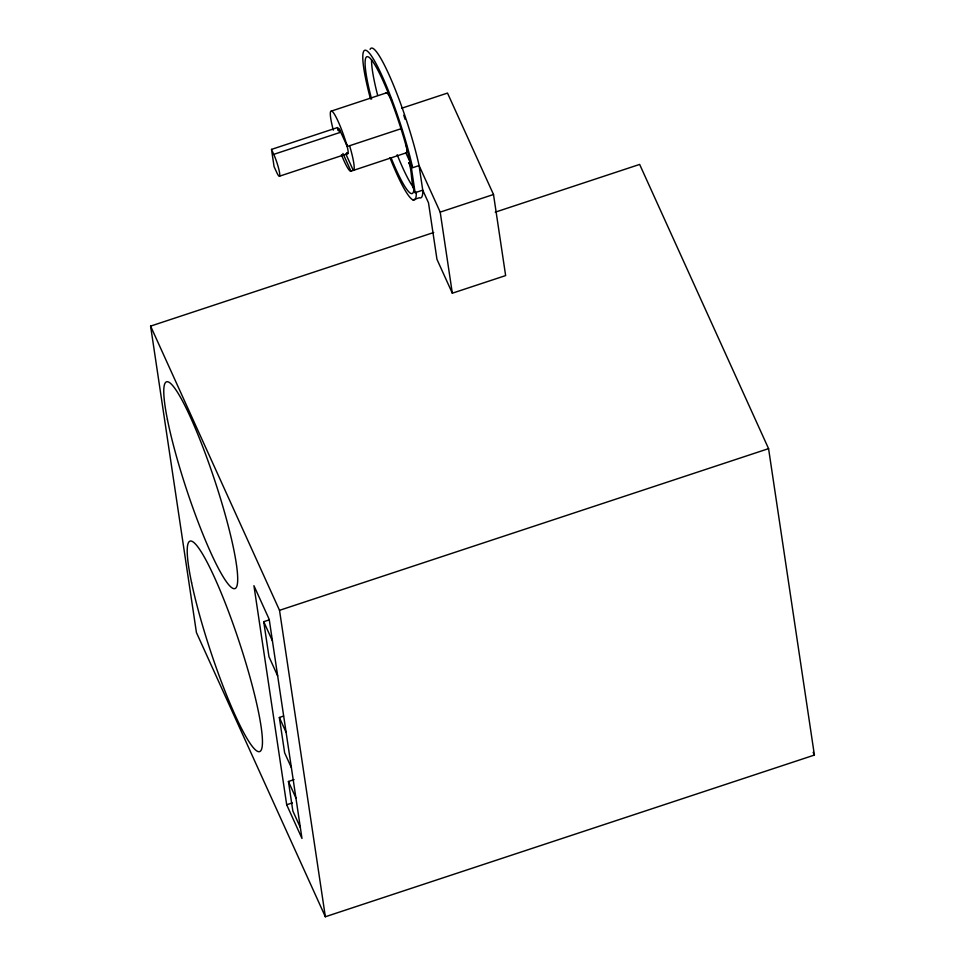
<?xml version="1.0" encoding="UTF-8"?>
<svg xmlns="http://www.w3.org/2000/svg" width="965" height="965" viewBox="0 0 965 965"><rect width="100%" height="100%" fill="white"/><g stroke="black" fill="none" stroke-linecap="round" stroke-linejoin="round"><path stroke-width="1.45" d="M370.5 98.949A78.853 10.712 71.7 0 1 373.153 58.563A78.853 10.712 71.7 0 1 412.513 167.283L405.879 152.953L350.597 171.312A31.785 4.318 71.7 0 1 341.429 154.702M405.529 153.158L406.53 152.579A31.785 4.318 71.7 0 0 406.362 145.57M331.598 110.999L386.531 92.833M271.503 149.394L337.557 127.561L339.813 132.519L273.746 154.364L271.503 149.394L274.084 166.668L277.269 173.591A13.98 1.894 71.7 0 0 279.488 172.325A13.98 1.894 71.7 0 0 273.976 154.834L273.746 154.364M401.693 108.225L447.507 93.074L493.501 194.496L505.636 275.58L452.32 293.203L436.964 259.332L428.508 202.843L422.754 190.153L415.107 192.686C410.595 183.447 412.441 172.47 408.991 162.723L410.161 162.349L407.507 151.215A72.073 9.795 71.7 0 0 372.948 61.796A72.073 9.795 71.7 0 0 371.573 99.069M339.813 132.519L339.258 128.864L347.267 146.499L400.777 128.815M279.585 176.161L347.955 153.556M415.107 192.686L411.428 168.103L419.087 165.57L440.197 212.119L452.32 293.203M412.743 187.463L413.901 187.077M412.923 199.888L419.413 197.741A78.853 10.712 71.7 0 0 422.791 190.479L419.003 165.136A78.853 10.712 71.7 0 0 392.128 81.856A78.853 10.712 71.7 0 0 370.078 49.372M440.197 212.119L493.501 194.496M495.226 212.167L639.65 164.424L768.574 448.641L814.4 755.064L325.35 916.75L196.426 632.533L150.6 326.11L433.731 232.505M325.35 916.75L279.524 610.326L768.574 448.641M277.655 675.874L268.97 656.719L263.734 621.689L269.368 619.832M291.394 767.706L284.639 752.821L279.355 717.477L283.577 716.078M300.332 827.5L292.853 811.01L288.439 781.481L294.072 779.624M286.689 804.762L253.928 585.683L269.211 619.373L301.973 838.452L286.689 804.762L292.323 802.904M813.157 752.326L814.4 755.064M408.991 162.723L411.428 168.103M345.868 154.038L353.274 170.347L353.914 169.973A31.785 4.318 71.7 0 0 350.814 149.901L349.583 145.739M342.937 153.447L350.946 171.119M150.6 326.11L279.524 610.326M263.734 621.689L272.42 640.844M279.355 717.477L286.11 732.375M288.439 781.481L295.917 797.971M347.267 146.499L346.206 142.929A31.785 4.318 71.7 0 0 332.515 111.651A31.785 4.318 71.7 0 0 333.311 130.166M337.557 127.561L337.991 130.432M416.265 192.3L416.301 192.626A78.853 10.712 71.7 0 1 389.957 157.741M413.985 188.368A72.073 9.795 71.7 0 1 391.235 158.212M412.622 186.341A72.073 9.795 71.7 0 1 397.182 154.75M377.677 95.426A72.073 9.795 71.7 0 1 371.585 59.758M403.768 115.257A72.073 9.795 71.7 0 1 405.143 119.383M385.53 93.412A31.785 4.318 71.7 0 1 392.26 101.494M346.278 143.182A13.98 1.894 71.7 0 1 346.652 152.699M191.601 582.776A110.879 15.066 71.7 0 0 256.738 750.891A110.879 15.066 71.7 0 0 226.112 605.248A110.879 15.066 71.7 0 0 191.601 582.776M167.44 419.618A108.912 14.801 71.7 0 0 231.286 587.323A108.912 14.801 71.7 0 0 203.434 448.58A108.912 14.801 71.7 0 0 167.44 419.618"/></g></svg>
